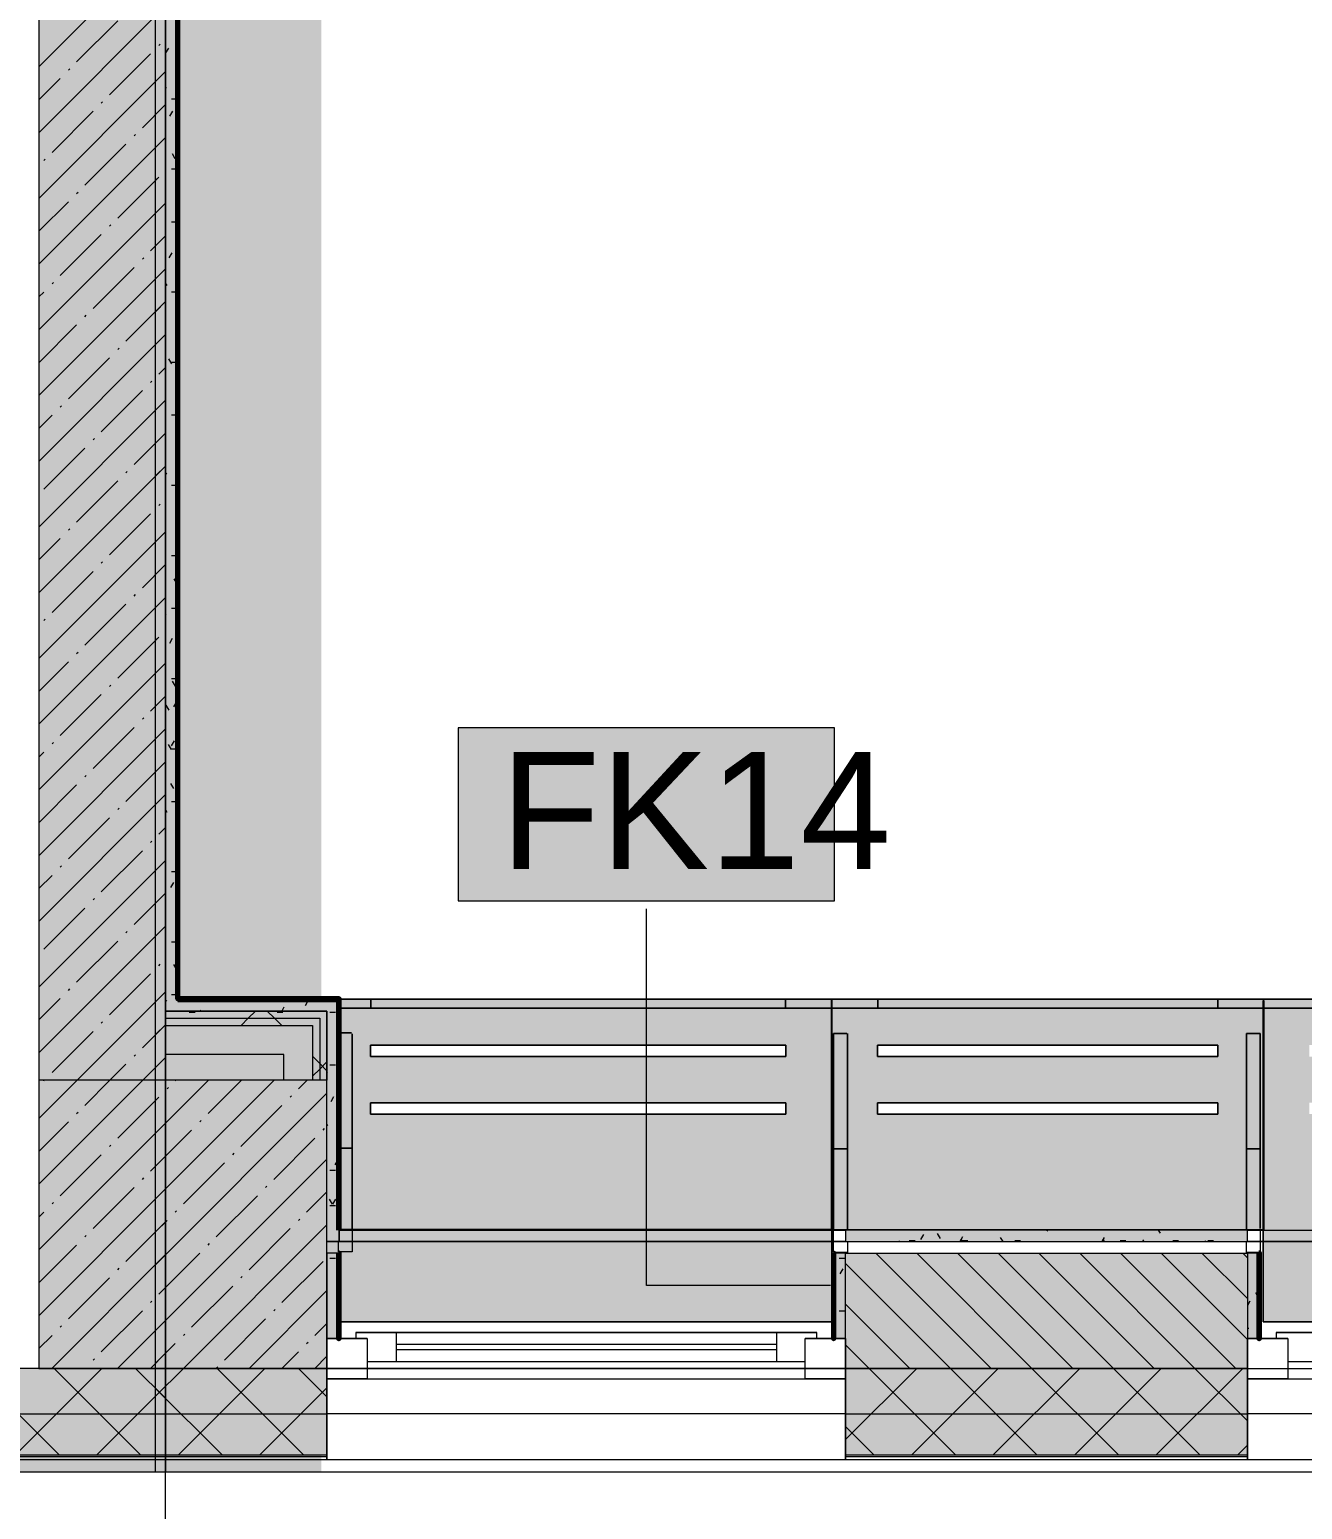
# Model space of a CAD drawing. Header units: millimetres. Extents: x -3817 to 677485, y -22715 to 103890.
# Drawn here: x 38767 to 40976, y 1567 to 4134 of the extents above; entities that cross this region are included whole.
import ezdxf

# ---------------------------------------------------------------- set-up
doc = ezdxf.new("R2010")
doc.units = ezdxf.units.MM
doc.layers.add('PDF _Геометрия', color=7, linetype='Continuous', true_color=0x1d1d1d)
doc.layers.add('PDF _Сплошная заливка', color=7, linetype='Continuous', true_color=0xffffff)
doc.layers.add('PDF _Текст', color=7, linetype='Continuous')
doc.styles.add('PDF GOST-Common', font='arial.ttf')

msp = doc.modelspace()

# ---------------------------------------------------------------- hatches: boundary and pattern name
at = {"layer": 'PDF _Сплошная заливка', "transparency": 33554559}
h = msp.add_hatch(color=256, dxfattribs=at)
h.paths.add_polyline_path([(39003.3, 1631.4), (39273.4, 1631.4), (39273.4, 13806.3), (38703.3, 13521.2), (39003.3, 13371.2), (39003.3, 1653.3)], flags=0)
h.paths.add_polyline_path([(39273.4, 13836.1), (39273.4, 25711.1), (39003.3, 25711.1), (39003.3, 13971.2), (39024.3, 13960.7)], flags=0)
for points in [[(39003.3, 2311.3), (39003.3, 9311.3), (38783.3, 9311.3), (38783.3, 2311.3), (38980.5, 2311.3)], [(39260.6, 2431.3), (39283.3, 2431.3), (39283.3, 2451.3), (39003.3, 2451.3), (39003.3, 2431.3)], [(39283.3, 2418.8), (39283.3, 2431.3), (39003.3, 2431.3), (39003.3, 2418.8), (39270.8, 2418.8)], [(39270.8, 2311.3), (39270.8, 2406.3), (39258.3, 2406.3), (39258.3, 2311.3), (39260.6, 2311.3)], [(38985.9, 1811.3), (39283.3, 1811.3), (39283.3, 2311.3), (38985.9, 2311.3), (38985.9, 2146.7)], [(16753.3, 1631.4), (39003.3, 1631.4), (39003.3, 1653.3), (133.3, 1653.3), (133.3, 1631.4), (16175.8, 1631.4)]]:
    msp.add_hatch(color=256, dxfattribs=at).paths.add_polyline_path(points)
at = {"layer": 'PDF _Сплошная заливка', "true_color": 0xeae6de, "transparency": 33554559}
h = msp.add_hatch(color=254, dxfattribs=at)
h.paths.add_polyline_path([(39304.3, 2052.4), (40159.3, 2052.4), (40159.3, 2452.3), (39304.3, 2451.3), (39304.3, 2115.4)], flags=0)
h.paths.add_polyline_path([(39359, 2252.3), (39359, 2272.3), (40079.5, 2272.3), (40079.5, 2252.3), (40002.8, 2252.3)], flags=0)
h.paths.add_polyline_path([(39359, 2352.3), (39359, 2372.3), (40079.5, 2372.3), (40079.5, 2352.3), (40002.8, 2352.3)], flags=0)
h = msp.add_hatch(color=254, dxfattribs=at)
h.paths.add_polyline_path([(40159, 2052.4), (40909.3, 2052.4), (40909.3, 2452.3), (40159, 2452.3), (40159, 2146.7)], flags=0)
h.paths.add_polyline_path([(40239, 2252.3), (40239, 2272.3), (40829.3, 2272.3), (40829.3, 2252.3)], flags=0)
h.paths.add_polyline_path([(40239, 2352.3), (40239, 2372.3), (40829.3, 2372.3), (40829.3, 2352.3)], flags=0)
h = msp.add_hatch(color=254, dxfattribs=at)
h.paths.add_polyline_path([(40908, 1892.3), (42959.8, 1892.3), (42959.8, 2452.3), (40908, 2452.3), (40908, 2146.7)], flags=0)
h.paths.add_polyline_path([(42980.8, 2031.3), (42980.8, 2031.3), (42980.8, 2051.3)], flags=0)
h.paths.add_polyline_path([(40988, 2252.5), (40988, 2272.5), (42908, 2272.5), (42908, 2252.5), (41487.1, 2252.5)], flags=0)
h.paths.add_polyline_path([(40988, 2352.5), (40988, 2372.5), (42908, 2372.5), (42908, 2352.5), (41487.1, 2352.5)], flags=0)
at = {"layer": 'PDF _Сплошная заливка', "true_color": 0xe7e7e7, "transparency": 33554559}
msp.add_hatch(color=254, dxfattribs=at).paths.add_polyline_path([(39258.3, 2356.3), (39258.3, 2406.3), (39003.3, 2406.3), (39003.3, 2356.3), (39208.3, 2356.3)])
at = {"layer": 'PDF _Сплошная заливка', "true_color": 0xeae6de, "transparency": 33554559}
msp.add_hatch(color=254, dxfattribs=at).paths.add_polyline_path([(39304.3, 1892.3), (40159.3, 1892.3), (40159.3, 2052.4), (39304.3, 2051.3), (39303.3, 2031.3), (39283.3, 2031.3), (39283.3, 2011.3), (39304.3, 2011.3)])
at = {"layer": 'PDF _Сплошная заливка', "transparency": 33554559}
h = msp.add_hatch(color=256, dxfattribs=at)
h.paths.add_polyline_path([(40880.8, 2031.3), (40880.8, 2051.3), (40183.3, 2051.3), (40183.3, 2031.3)], flags=0)
h.paths.add_polyline_path([(39304.3, 2031.3), (39303.3, 2051.3), (39283.3, 2051.3), (39283.3, 2031.3)], flags=0)
h.paths.add_polyline_path([(42980.8, 2031.3), (42980.8, 2051.3), (42960.8, 2051.3), (42960.8, 2031.3), (42971.5, 2031.3)], flags=0)
h = msp.add_hatch(color=256, dxfattribs=at)
h.paths.add_polyline_path([(42980.8, 1811.3), (43033.3, 1811.3), (43033.3, 2011.3), (42980.8, 2011.3)], flags=0)
h.paths.add_polyline_path([(40183.3, 1811.3), (40880.8, 1811.3), (40880.8, 2011.3), (40183.3, 2011.3)], flags=0)
h.paths.add_polyline_path([(44455.9, 1811.3), (44553.3, 1811.3), (44553.3, 2011.3), (43773.3, 2011.3), (43773.3, 1811.3)], flags=0)
h = msp.add_hatch(color=256, dxfattribs=at)
h.paths.add_polyline_path([(30453.3, 1661.3), (30453.3, 1811.3), (29453, 1811.3), (29453, 1661.3)], flags=0)
h.paths.add_polyline_path([(36213.3, 1661.3), (37333.3, 1661.3), (37333.3, 1811.3), (36213.3, 1811.3), (36213.3, 1721.1)], flags=0)
h.paths.add_polyline_path([(38233.3, 1661.3), (39003.3, 1661.3), (39003.3, 1811.3), (38233.3, 1811.3), (38233.3, 1726.1)], flags=0)
h.paths.add_polyline_path([(25686.6, 1661.3), (26653.3, 1661.3), (26653.3, 1811.3), (25678.3, 1811.3), (25678.3, 1661.3)], flags=0)
h.paths.add_polyline_path([(28553, 1661.3), (28553, 1811.3), (27553.3, 1811.3), (27553.3, 1661.3), (28404, 1661.3)], flags=0)
h.paths.add_polyline_path([(1230.3, 1661.3), (3973.3, 1661.3), (3973.3, 1811.3), (-16.7, 1811.3), (-16.7, 1661.3), (353.3, 1661.3)], flags=0)
h.paths.add_polyline_path([(12253.3, 1661.3), (13003.3, 1663.4), (13003.3, 1811.3), (12253.3, 1811.3), (12253.3, 1661.5)], flags=0)
h.paths.add_polyline_path([(15103.3, 1661.3), (15853.3, 1661.3), (15853.3, 1811.3), (15103.3, 1811.3), (15103.3, 1668.6)], flags=0)
h.paths.add_polyline_path([(16753.3, 1661.3), (17503.3, 1661.3), (17503.3, 1811.3), (16753.3, 1811.3), (16753.3, 1672.7)], flags=0)
h.paths.add_polyline_path([(19603.3, 1661.3), (20953.3, 1661.3), (20953.3, 1811.3), (19603.3, 1811.3), (19603.3, 1679.8)], flags=0)
h.paths.add_polyline_path([(33838.7, 1661.3), (34113.3, 1661.3), (34113.3, 1811.3), (33253.3, 1811.3), (33253.3, 1661.3)], flags=0)
h.paths.add_polyline_path([(21853.3, 1661.3), (22878.3, 1661.3), (22878.3, 1811.3), (21853.3, 1811.3), (21853.3, 1685.4)], flags=0)
h.paths.add_polyline_path([(9403, 1661.3), (10153.3, 1661.3), (10153.3, 1811.3), (9403, 1811.3), (9403, 1793.3)], flags=0)
h.paths.add_polyline_path([(8503, 1661.3), (8503, 1811.3), (7073.3, 1811.3), (7073.3, 1661.3), (7903.3, 1661.3)], flags=0)
h = msp.add_hatch(color=256, dxfattribs=at)
h.paths.add_polyline_path([(74223.3, 1661.3), (75943.3, 1661.3), (75943.3, 1811.3), (74223.3, 1811.3)], flags=0)
h.paths.add_polyline_path([(71803.3, 1661.3), (72523.3, 1661.3), (72523.3, 1811.3), (71803.3, 1811.3)], flags=0)
h.paths.add_polyline_path([(70903.3, 1661.3), (70903.3, 1811.3), (67303.3, 1811.3), (67303.3, 1661.3), (69690.1, 1661.3)], flags=0)
h.paths.add_polyline_path([(61853.3, 1661.3), (61853.3, 1811.3), (61153.3, 1811.3), (61153.3, 1661.3), (61526.1, 1661.3)], flags=0)
h.paths.add_polyline_path([(57403.3, 1661.3), (57403.3, 1811.3), (56653.3, 1811.3), (56653.3, 1661.3), (57153.3, 1661.3)], flags=0)
h.paths.add_polyline_path([(63953.3, 1661.3), (64503.3, 1661.3), (64503.3, 1811.3), (63953.3, 1811.3)], flags=0)
h.paths.add_polyline_path([(60041.7, 1661.3), (60253.3, 1661.3), (60253.3, 1811.3), (59503.3, 1811.3), (59503.3, 1661.3)], flags=0)
h.paths.add_polyline_path([(65653.3, 1661.3), (66403.3, 1661.3), (66403.3, 1811.3), (65403.3, 1811.3), (65403.3, 1661.3)], flags=0)
h.paths.add_polyline_path([(48153.3, 1661.3), (48403.3, 1661.3), (48403.3, 1811.3), (47653.3, 1811.3), (47653.3, 1661.3)], flags=0)
h.paths.add_polyline_path([(49303.3, 1661.3), (50014.8, 1661.3), (50014.8, 1811.3), (49303.3, 1811.3)], flags=0)
h.paths.add_polyline_path([(52619.9, 1661.3), (53553.3, 1661.3), (53553.3, 1811.3), (52114.8, 1811.3), (52114.8, 1661.3)], flags=0)
h.paths.add_polyline_path([(44455.9, 1661.3), (44553.3, 1661.3), (44553.3, 1811.3), (42980.8, 1811.3), (42980.8, 1661.3), (43773.3, 1661.3)], flags=0)
h.paths.add_polyline_path([(40183.3, 1661.3), (40880.8, 1661.3), (40880.8, 1811.3), (40183.3, 1811.3)], flags=0)
h.paths.add_polyline_path([(39283.3, 1661.3), (39283.3, 1811.3), (38985.9, 1811.3), (38985.9, 1661.3)], flags=0)
h = msp.add_hatch(color=256, dxfattribs=at)
h.paths.add_polyline_path([(33838.7, 1653.3), (34113.3, 1653.3), (34113.3, 1658.3), (33253.3, 1658.3), (33253.3, 1653.3)], flags=0)
h.paths.add_polyline_path([(36213.3, 1653.3), (37333.3, 1653.3), (37333.3, 1658.3), (36213.3, 1658.3)], flags=0)
h.paths.add_polyline_path([(38233.3, 1653.3), (39003.3, 1653.3), (39003.3, 1658.3), (38233.3, 1658.3)], flags=0)
h.paths.add_polyline_path([(29453, 1653.3), (30453.3, 1653.3), (30453.3, 1658.3), (29453, 1658.3)], flags=0)
h.paths.add_polyline_path([(28404, 1653.3), (28553, 1653.3), (28553, 1658.3), (27553.3, 1658.3), (27553.3, 1653.3)], flags=0)
h.paths.add_polyline_path([(25686.6, 1653.3), (26653.3, 1653.3), (26653.3, 1658.3), (25678.3, 1658.3), (25678.3, 1653.3)], flags=0)
h.paths.add_polyline_path([(16753.3, 1653.3), (17503.3, 1653.3), (17503.3, 1658.3), (16753.3, 1658.3)], flags=0)
h.paths.add_polyline_path([(12253.3, 1653.3), (13003.3, 1653.3), (13003.3, 1658.3), (12253.3, 1658.3)], flags=0)
h.paths.add_polyline_path([(15103.3, 1653.3), (15853.3, 1653.3), (15853.3, 1658.3), (15103.3, 1658.3)], flags=0)
h.paths.add_polyline_path([(20953.3, 1653.3), (20953.3, 1658.3), (19603.3, 1658.3), (19603.3, 1653.3), (20251.9, 1653.3)], flags=0)
h.paths.add_polyline_path([(21853.3, 1653.3), (22878.3, 1653.3), (22878.3, 1658.3), (21853.3, 1658.3)], flags=0)
h.paths.add_polyline_path([(7903.3, 1653.3), (8503, 1653.3), (8503, 1658.3), (7073.3, 1658.3), (7073.3, 1653.3)], flags=0)
h.paths.add_polyline_path([(3973.3, 1653.3), (3973.3, 1658.3), (-24.7, 1658.3), (-24.7, 1653.3), (3753.3, 1653.3)], flags=0)
h.paths.add_polyline_path([(9403, 1653.3), (10153.3, 1653.3), (10153.3, 1658.3), (9403, 1658.3), (9403, 1654.4)], flags=0)
h = msp.add_hatch(color=256, dxfattribs=at)
h.paths.add_polyline_path([(36556.1, 1658.3), (37333.3, 1658.3), (37333.3, 1661.3), (36213.3, 1661.3), (36213.3, 1658.3)], flags=0)
h.paths.add_polyline_path([(25686.6, 1658.3), (26653.3, 1658.3), (26653.3, 1661.3), (25678.3, 1661.3), (25678.3, 1658.3)], flags=0)
h.paths.add_polyline_path([(39003.3, 1658.3), (39003.3, 1661.3), (38233.3, 1661.3), (38233.3, 1658.3)], flags=0)
h.paths.add_polyline_path([(15103.3, 1658.3), (15853.3, 1658.3), (15853.3, 1661.3), (15103.3, 1661.3)], flags=0)
h.paths.add_polyline_path([(16753.3, 1658.3), (17503.3, 1658.3), (17503.3, 1661.3), (16753.3, 1661.3)], flags=0)
h.paths.add_polyline_path([(33853, 1658.3), (34113.3, 1658.3), (34113.3, 1661.3), (33253.3, 1661.3), (33253.3, 1658.3), (33838.7, 1658.3)], flags=0)
h.paths.add_polyline_path([(7903.3, 1658.3), (8503, 1658.3), (8503, 1661.3), (7073.3, 1661.3), (7073.3, 1658.3)], flags=0)
h.paths.add_polyline_path([(21853.3, 1658.3), (22878.3, 1658.3), (22878.3, 1661.3), (21853.3, 1661.3)], flags=0)
h.paths.add_polyline_path([(29453, 1658.3), (30453.3, 1658.3), (30453.3, 1661.3), (29453, 1661.3)], flags=0)
h.paths.add_polyline_path([(20251.9, 1658.3), (20953.3, 1658.3), (20953.3, 1661.3), (19603.3, 1661.3), (19603.3, 1658.3)], flags=0)
h.paths.add_polyline_path([(27553.3, 1658.3), (28553, 1658.3), (28553, 1661.3), (27553.3, 1661.3)], flags=0)
h.paths.add_polyline_path([(12253.3, 1658.3), (13003.3, 1658.3), (13003.3, 1661.3), (12253.3, 1661.3)], flags=0)
h.paths.add_polyline_path([(-16.7, 1658.3), (3973.3, 1658.3), (3973.3, 1661.3), (-16.7, 1661.3), (-19.7, 1658.3)], flags=0)
h.paths.add_polyline_path([(9403, 1658.3), (10153.3, 1658.3), (10153.3, 1661.3), (9403, 1661.3)], flags=0)

# ---------------------------------------------------------------- linework, layer by layer
at = {"layer": 'PDF _Геометрия', "color": 7, "lineweight": 9}
for points in [[(38985.9, 1631.4), (38985.9, 13371.2), (38685.9, 13521.2), (39285.9, 13821.2), (38985.9, 13971.2), (38985.9, 25711.1)], [(39273.4, 13806.3), (38703.3, 13521.2), (39003.3, 13371.2), (39003.3, 1631.4)], [(39023.3, 2451.3), (39023.3, 2464.4), (39023.3, 9290.3)], [(40157.1, 1955), (39837.8, 1955), (39837.8, 2608.9)], [(39003.3, 2431.3), (39003.3, 2418.8), (39270.8, 2418.8), (39270.8, 2406.3), (39270.8, 2356.3), (39270.8, 2311.3)], [(39003.3, 2431.3), (39003.3, 2418.8), (39003.3, 2406.3), (39003.3, 2356.3)], [(39003.3, 2418.8), (39003.3, 2406.3), (39258.3, 2406.3), (39258.3, 2356.3), (39258.3, 2311.3)], [(39003.3, 2406.3), (39003.3, 2356.3)], [(39003.3, 2311.3), (38783.3, 2311.3), (38783.3, 1811.3), (39003.3, 1811.3)], [(38985.9, 1811.3), (39283.3, 1811.3), (39283.3, 2311.3), (38985.9, 2311.3)], [(38233.3, 1732.3), (39003.3, 1732.3)], [(38985.9, 1732.3), (39283.3, 1732.3)], [(40183.3, 1732.3), (40880.8, 1732.3)], [(38233.3, 1661.3), (39003.3, 1661.3)], [(38233.3, 1658.3), (39003.3, 1658.3)], [(38985.9, 1661.3), (39283.3, 1661.3)], [(38985.9, 1658.3), (39283.3, 1658.3)], [(40183.3, 1661.3), (40880.8, 1661.3)], [(40183.3, 1658.3), (40880.8, 1658.3)]]:
    msp.add_lwpolyline(points, dxfattribs=at)
at = {"layer": 'PDF _Геометрия', "color": 9, "lineweight": 9, "true_color": 0xc0c0c0}
for points in [[(38985.9, 9811.3), (39003.3, 9811.3), (39283.3, 9811.3), (39283.3, 9611.4), (39303.3, 9611.4), (39283.3, 9611.4), (39283.3, 9311.3), (39023.3, 9311.3), (39003.3, 9311.3), (39003.3, 2451.3), (39003.3, 2431.3), (39283.3, 2431.3), (39283.3, 2418.8), (39283.3, 2356.3), (39283.3, 2311.3), (39208.3, 2311.3), (39208.3, 2356.3), (39003.3, 2356.3), (39003.3, 2311.3)], [(39003.3, 9311.3), (39003.3, 2451.3), (39003.3, 2431.3), (39003.3, 9311.3), (38783.3, 9311.3), (38783.3, 1921.3)], [(39304.3, 2051.3), (39304.3, 2031.3), (39283.3, 2031.3), (39283.3, 2051.3), (39283.3, 2431.3), (39003.3, 2431.3), (39003.3, 9311.3), (38985.9, 9311.3)], [(39273.4, 1631.4), (133.3, 1631.4), (-46.7, 1631.4), (-46.7, 5581.4), (-24.7, 5581.4)], [(39303.3, 2051.3), (39303.3, 2451.3), (39283.3, 2451.3), (39024.3, 2451.3)], [(39003.3, 2311.3), (39003.3, 2356.3)], [(40159.3, 2051.3), (40183.3, 2051.3), (40183.3, 2031.3), (40159.3, 2031.3), (40908, 2031.3), (40880.8, 2031.3), (40880.8, 2051.3), (40908, 2051.3)], [(38985.9, 1653.3), (39283.3, 1653.3), (39283.3, 1811.3), (40183.3, 1811.3), (40183.3, 2011.3), (40880.8, 2011.3), (40880.8, 1811.3), (42980.8, 1811.3)], [(39283.3, 2011.3), (39283.3, 1811.3), (39283.3, 1653.3), (40183.3, 1653.3), (40183.3, 1811.3), (40183.3, 1653.3), (40880.8, 1653.3), (40880.8, 1811.3), (42980.8, 1811.3), (42980.8, 1653.3), (44553.3, 1653.3), (44553.3, 1811.3), (47653.3, 1811.3)], [(40880.8, 1811.3), (40880.8, 1653.3), (42980.8, 1653.3), (42980.8, 1811.3), (42980.8, 2011.3), (43033.3, 2011.3)], [(66403.3, 1863.3), (66403.3, 1811.3), (66403.3, 1653.3), (67303.3, 1653.3), (67303.3, 1811.3), (67303.3, 1653.3), (70903.3, 1653.3), (70903.3, 1811.3), (70903.3, 1653.3), (71803.3, 1653.3), (71803.3, 1811.3), (71803.3, 1653.3), (72523.3, 1653.3), (72523.3, 1811.3), (72523.3, 1631.4), (38518.4, 1631.4)], [(40183.3, 1811.3), (39283.3, 1811.3), (39283.3, 1863.3)], [(39003.3, 1811.3), (38233.3, 1811.3), (38233.3, 1653.3), (39003.3, 1653.3)], [(39183.3, 1811.3), (38985.9, 1811.3)]]:
    msp.add_lwpolyline(points, dxfattribs=at)
at = {"layer": 'PDF _Геометрия', "color": 231, "lineweight": 70, "true_color": 0xff80c0}
for points in [[(39304.3, 2051.3), (39304.3, 2451.3), (39304.3, 2452.4), (39024.3, 2452.4), (39024.3, 9290.3), (39303.3, 9290.3), (39304.3, 9290.3), (39304.3, 9590.3)], [(39024.3, 2451.3), (39303.3, 2451.3), (39303.3, 2051.3)]]:
    msp.add_lwpolyline(points, dxfattribs=at)
at = {"layer": 'PDF _Геометрия', "color": 231, "lineweight": 9, "true_color": 0xff80c0}
for points in [[(39303.3, 9291.4), (39036.3, 9291.4), (39023.3, 9291.4), (39023.3, 9290.3), (39023.3, 2464.4), (39023.3, 2451.3), (39024.3, 2451.3)], [(39303.3, 2051.3), (39304.3, 2051.3)]]:
    msp.add_lwpolyline(points, dxfattribs=at)
at = {"layer": 'PDF _Геометрия', "color": 253, "lineweight": 9, "true_color": 0xaaaaaa}
for points in [[(39638.3, 5.1), (39638.3, 640.1), (39003.3, 1275.1), (39003.3, 3775.1), (39003.3, 5224.5)], [(39003.3, 5.1), (39003.3, 2505.1), (39003.3, 4589.5)], [(39353.3, 1863.3), (39283.3, 1863.3)], [(39403.3, 1853.4), (40063.3, 1853.4)], [(40183.3, 1863.3), (40113.3, 1863.3)], [(40950.8, 1863.3), (40880.8, 1863.3)], [(40063.3, 1843.3), (39403.3, 1843.3)], [(39283.3, 1793.3), (40183.3, 1793.3)], [(40880.8, 1793.3), (42980.8, 1793.3)]]:
    msp.add_lwpolyline(points, dxfattribs=at)
at = {"layer": 'PDF _Геометрия', "lineweight": 9}
for points in [[(38783.3, 4069.6), (39003.3, 4289.6)], [(38783.3, 3955.6), (39003.3, 4175.6)], [(38848.9, 4078.3), (38920.2, 4149.6)], [(38991.5, 4106.8), (38993.9, 4109.2)], [(38991.5, 4106.8), (38993.9, 4109.2)], [(38906, 4021.3), (38977.2, 4092.5)], [(38783.3, 3841.5), (39003.3, 4061.5)], [(38834.7, 4064), (38837, 4066.4)], [(38985.9, 4044.2), (39003.3, 4061.5)], [(38783.3, 4012.6), (38820.4, 4049.8)], [(38891.7, 4007), (38894.1, 4009.4)], [(38806.2, 3921.5), (38877.4, 3992.7)], [(38963, 3964.2), (39003.3, 4004.5)], [(38985.9, 3987.2), (39003.3, 4004.5)], [(38783.3, 3727.5), (39003.3, 3947.5)], [(38863.2, 3864.4), (38934.5, 3935.7)], [(38948.7, 3950), (38951.1, 3952.4)], [(38985.9, 3930.1), (39003.3, 3947.5)], [(38791.9, 3907.2), (38794.3, 3909.6)], [(38920.2, 3807.4), (38991.5, 3878.7)], [(38985.9, 3873.1), (38991.5, 3878.7)], [(38848.9, 3850.2), (38851.3, 3852.6)], [(38783.3, 3784.5), (38834.7, 3835.9)], [(38783.3, 3613.4), (39003.3, 3833.4)], [(38985.9, 3816.1), (39003.3, 3833.4)], [(38820.4, 3707.6), (38891.7, 3778.9)], [(38906, 3793.2), (38908.3, 3795.5)], [(38977.2, 3750.4), (39003.3, 3776.4)], [(38985.9, 3759.1), (39003.3, 3776.4)], [(38963, 3736.1), (38965.4, 3738.5)], [(38783.3, 3499.4), (39003.3, 3719.4)], [(38877.4, 3650.6), (38948.7, 3721.9)], [(38985.9, 3702), (39003.3, 3719.4)], [(38783.3, 3670.5), (38791.9, 3679.1)], [(38806.2, 3693.4), (38808.5, 3695.7)], [(38934.5, 3593.6), (39003.3, 3662.4)], [(38985.9, 3645), (39003.3, 3662.4)], [(38783.3, 3556.4), (38848.9, 3622.1)], [(38863.2, 3636.3), (38865.6, 3638.7)], [(38783.3, 3385.3), (39003.3, 3605.3)], [(38985.9, 3588), (39003.3, 3605.3)], [(38920.2, 3579.3), (38922.6, 3581.7)], [(38834.7, 3493.8), (38906, 3565.1)], [(38991.5, 3536.6), (39003.3, 3548.3)], [(38991.5, 3536.6), (39003.3, 3548.3)], [(38977.2, 3522.3), (38979.6, 3524.7)], [(38891.7, 3436.8), (38963, 3508)], [(38783.3, 3271.3), (39003.3, 3491.3)], [(38820.4, 3479.5), (38822.8, 3481.9)], [(38985.9, 3473.9), (39003.3, 3491.3)], [(38783.3, 3442.4), (38806.2, 3465.3)], [(38877.4, 3422.5), (38879.8, 3424.9)], [(38948.7, 3379.7), (39003.3, 3434.3)], [(38985.9, 3416.9), (39003.3, 3434.3)], [(38791.9, 3337), (38863.2, 3408.2)], [(38783.3, 3157.2), (39003.3, 3377.2)], [(38934.5, 3365.5), (38936.8, 3367.8)], [(38985.9, 3359.9), (39003.3, 3377.2)], [(38848.9, 3279.9), (38920.2, 3351.2)], [(38906, 3222.9), (38977.2, 3294.2)], [(38991.5, 3308.5), (38993.9, 3310.8)], [(38991.5, 3308.5), (38993.9, 3310.8)], [(38783.3, 3043.2), (39003.3, 3263.2)], [(38834.7, 3265.7), (38837, 3268.1)], [(38985.9, 3245.8), (39003.3, 3263.2)], [(38783.3, 3214.3), (38820.4, 3251.4)], [(38891.7, 3208.7), (38894.1, 3211)], [(38806.2, 3123.1), (38877.4, 3194.4)], [(38963, 3165.9), (39003.3, 3206.2)], [(38985.9, 3188.8), (39003.3, 3206.2)], [(38783.3, 2929.1), (39003.3, 3149.1)], [(38863.2, 3066.1), (38934.5, 3137.4)], [(38948.7, 3151.6), (38951.1, 3154)], [(38985.9, 3131.8), (39003.3, 3149.1)], [(38791.9, 3108.9), (38794.3, 3111.2)], [(38920.2, 3009.1), (38991.5, 3080.4)], [(38985.9, 3074.8), (38991.5, 3080.4)], [(38783.3, 2986.2), (38834.7, 3037.6)], [(38783.3, 2815.1), (39003.3, 3035.1)], [(38848.9, 3051.8), (38851.3, 3054.2)], [(38985.9, 3017.7), (39003.3, 3035.1)], [(38820.4, 2909.3), (38891.7, 2980.6)], [(38906, 2994.8), (38908.3, 2997.2)], [(38977.2, 2952), (39003.3, 2978.1)], [(38985.9, 2960.7), (39003.3, 2978.1)], [(38963, 2937.8), (38965.4, 2940.2)], [(38783.3, 2701), (39003.3, 2921)], [(38877.4, 2852.3), (38948.7, 2923.5)], [(38985.9, 2903.7), (39003.3, 2921)], [(38783.3, 2872.1), (38791.9, 2880.8)], [(38806.2, 2895), (38808.5, 2897.4)], [(38934.5, 2795.2), (39003.3, 2864)], [(38985.9, 2846.7), (39003.3, 2864)], [(38863.2, 2838), (38865.6, 2840.4)], [(38783.3, 2758.1), (38848.9, 2823.7)], [(38783.3, 2587), (39003.3, 2807)], [(38985.9, 2789.6), (39003.3, 2807)], [(38920.2, 2781), (38922.6, 2783.3)], [(38834.7, 2695.4), (38906, 2766.7)], [(38991.5, 2738.2), (39003.3, 2750)], [(38991.5, 2738.2), (39003.3, 2750)], [(38977.2, 2724), (38979.6, 2726.3)], [(38891.7, 2638.4), (38963, 2709.7)], [(38783.3, 2472.9), (39003.3, 2692.9)], [(38820.4, 2681.2), (38822.8, 2683.6)], [(38985.9, 2675.6), (39003.3, 2692.9)], [(38783.3, 2644), (38806.2, 2666.9)], [(38877.4, 2624.2), (38879.8, 2626.5)], [(38948.7, 2581.4), (39003.3, 2635.9)], [(38985.9, 2618.6), (39003.3, 2635.9)], [(38791.9, 2538.6), (38863.2, 2609.9)], [(38783.3, 2358.9), (39003.3, 2578.9)], [(38934.5, 2567.1), (38936.8, 2569.5)], [(38985.9, 2561.6), (39003.3, 2578.9)], [(38848.9, 2481.6), (38920.2, 2552.9)], [(38906, 2424.6), (38977.2, 2495.9)], [(38991.5, 2510.1), (38993.9, 2512.5)], [(38991.5, 2510.1), (38993.9, 2512.5)], [(38834.7, 2467.3), (38837, 2469.7)], [(38783.3, 2244.9), (38849.8, 2311.3), (39003.3, 2464.9)], [(38783.3, 2415.9), (38820.4, 2453.1)], [(38985.9, 2447.5), (39003.3, 2464.9)], [(39134.2, 2406.3), (39146.7, 2418.8), (39159.2, 2431.3)], [(39204.8, 2406.3), (39192.3, 2418.8), (39179.8, 2431.3)], [(38806.2, 2324.8), (38877.4, 2396.1)], [(38891.7, 2410.3), (38894.1, 2412.7)], [(38963, 2367.5), (39003.3, 2407.8)], [(38985.9, 2390.5), (39003.3, 2407.8)], [(38783.3, 2130.8), (38963.8, 2311.3), (39003.3, 2350.8)], [(38863.2, 2267.8), (38906.8, 2311.3), (38934.5, 2339)], [(38948.7, 2353.3), (38951.1, 2355.7)], [(38985.9, 2333.5), (39003.3, 2350.8)], [(39283.3, 2327.9), (39270.8, 2340.4), (39258.3, 2352.9)], [(39258.3, 2318.3), (39270.8, 2330.8), (39283.3, 2343.3)], [(38791.9, 2310.5), (38792.7, 2311.3)], [(38985.9, 2219.4), (39077.9, 2311.3)], [(38985.9, 2105.4), (39191.9, 2311.3)], [(39020, 2310.5), (39020.8, 2311.3)], [(39077, 2253.5), (39134.9, 2311.3)], [(39233.9, 2296.3), (39248.9, 2311.3)], [(38985.9, 1991.3), (39283.3, 2288.7)], [(39005.8, 2296.3), (39008.1, 2298.6)], [(38920.2, 2210.7), (38991.5, 2282)], [(38985.9, 2276.4), (38991.5, 2282)], [(39134.1, 2196.5), (39205.3, 2267.8)], [(39219.6, 2282), (39222, 2284.4)], [(38783.3, 2187.8), (38834.7, 2239.2)], [(38783.3, 2016.8), (39003.3, 2236.8)], [(38848.9, 2253.5), (38851.3, 2255.9)], [(39062.8, 2239.2), (39065.1, 2241.6)], [(38985.9, 2162.4), (39048.5, 2225)], [(39191.1, 2139.4), (39262.4, 2210.7)], [(39276.6, 2225), (39279, 2227.4)], [(38906, 2196.5), (38908.3, 2198.8)], [(39119.8, 2182.2), (39122.2, 2184.6)], [(38820.4, 2110.9), (38891.7, 2182.2)], [(38977.2, 2153.7), (39003.3, 2179.7)], [(38985.9, 1877.3), (39283.3, 2174.6)], [(39034.3, 2096.7), (39105.5, 2168)], [(38963, 2139.4), (38965.4, 2141.8)], [(38783.3, 1902.7), (39003.3, 2122.7)], [(38877.4, 2053.9), (38948.7, 2125.2)], [(39091.3, 2039.7), (39162.6, 2110.9)], [(39176.8, 2125.2), (39179.2, 2127.6)], [(39248.1, 2082.4), (39283.3, 2117.6)], [(38783.3, 2073.8), (38791.9, 2082.4)], [(38806.2, 2096.7), (38808.5, 2099.1)], [(39020, 2082.4), (39022.4, 2084.8)], [(38934.5, 1996.9), (39003.3, 2065.7)], [(38985.9, 2048.3), (39005.8, 2068.2)], [(39034.1, 1811.3), (39283.3, 2060.6)], [(39233.9, 2068.2), (39236.2, 2070.5)], [(38863.2, 2039.7), (38865.6, 2042)], [(39148.3, 1982.6), (39219.6, 2053.9)], [(38783.3, 1959.7), (38848.9, 2025.4)], [(38806, 1811.3), (39003.3, 2008.7)], [(38991.5, 1939.9), (39062.8, 2011.1)], [(39077, 2025.4), (39079.4, 2027.8)], [(40436.2, 1811.3), (40236.2, 2011.3)], [(40656.9, 1661.3), (40506.9, 1811.3), (40306.9, 2011.3)], [(40577.6, 1811.3), (40377.6, 2011.3)], [(40798.4, 1661.3), (40648.3, 1811.3), (40448.4, 2011.3)], [(40719.1, 1811.3), (40519.1, 2011.3)], [(40880.8, 1720.3), (40789.8, 1811.3), (40589.8, 2011.3)], [(40860.5, 1811.3), (40660.5, 2011.3)], [(40880.8, 1861.7), (40731.2, 2011.3)], [(40880.8, 1932.4), (40801.9, 2011.3)], [(40880.8, 2003.2), (40872.6, 2011.3)], [(38920.2, 1982.6), (38922.6, 1985)], [(39205.3, 1925.6), (39276.6, 1996.9)], [(40515.5, 1661.3), (40365.5, 1811.3), (40183.3, 1993.6)], [(38834.7, 1897.1), (38906, 1968.4)], [(38991.5, 1939.9), (39003.3, 1951.6)], [(39048.5, 1882.8), (39119.8, 1954.1)], [(39134.1, 1968.4), (39136.4, 1970.7)], [(38977.2, 1925.6), (38979.6, 1928)], [(39148.1, 1811.3), (39283.3, 1946.5)], [(38891.7, 1840.1), (38963, 1911.3)], [(39191.1, 1911.3), (39193.5, 1913.7)], [(40294.8, 1811.3), (40183.3, 1922.9)], [(38820.4, 1882.8), (38822.8, 1885.2)], [(38920, 1811.3), (39003.3, 1894.6)], [(39105.5, 1825.8), (39176.8, 1897.1)], [(39262.4, 1868.6), (39283.3, 1889.5)], [(38783.3, 1845.7), (38806.2, 1868.6)], [(38985.9, 1820.2), (39020, 1854.3)], [(39034.3, 1868.6), (39036.6, 1871)], [(39248.1, 1854.3), (39250.5, 1856.7)], [(40374.1, 1661.3), (40224.1, 1811.3), (40183.3, 1852.2)], [(38877.4, 1825.8), (38879.8, 1828.2)], [(38977, 1811.3), (39003.3, 1837.6)], [(39205.1, 1811.3), (39233.9, 1840.1)], [(39262.2, 1811.3), (39283.3, 1832.5)], [(38818.5, 1661.3), (38668.5, 1811.3)], [(38742.7, 1661.3), (38892.7, 1811.3)], [(38959.9, 1661.3), (38809.9, 1811.3)], [(38863, 1811.3), (38863.2, 1811.6)], [(39003.3, 1759.4), (38951.3, 1811.3)], [(38985.9, 1763.1), (39034.1, 1811.3)], [(39025.6, 1661.3), (39175.6, 1811.3)], [(39091.3, 1811.6), (39093.7, 1813.9)], [(39242.7, 1661.3), (39092.7, 1811.3)], [(39283.3, 1762.2), (39234.1, 1811.3)], [(40183.3, 1687.7), (40306.9, 1811.3)], [(40298.4, 1661.3), (40448.4, 1811.3)], [(40439.8, 1661.3), (40589.8, 1811.3)], [(40581.2, 1661.3), (40731.2, 1811.3)], [(40722.6, 1661.3), (40872.6, 1811.3)], [(38884.1, 1661.3), (39003.3, 1780.5)], [(39101.3, 1661.3), (38985.9, 1776.7)], [(39167, 1661.3), (39283.3, 1777.6)], [(40232.7, 1661.3), (40183.3, 1710.8)], [(40864, 1661.3), (40880.8, 1678.1)]]:
    msp.add_lwpolyline(points, dxfattribs=at)
at = {"layer": 'PDF _Геометрия', "color": 253, "lineweight": 9, "true_color": 0x9b9b9b}
for points in [[(39008.2, 4102.5), (39003.3, 4093.9)], [(39004.2, 4034.5), (39003.3, 4032.9)], [(39013.8, 4014.5), (39023.3, 4014.5)], [(39015.3, 3992.8), (39010.3, 3984.1)], [(39020.1, 3910), (39015.1, 3918.7)], [(39013.8, 3892.6), (39023.3, 3892.6)], [(39013.8, 3801.1), (39023.3, 3801.1)], [(39014.2, 3747.1), (39009.2, 3738.4)], [(39023.3, 3701.8), (39020.4, 3696.7)], [(39006, 3690.6), (39003.3, 3695.3)], [(39013.8, 3679.2), (39023.3, 3679.2)], [(39014.1, 3554.6), (39009.1, 3563.3)], [(39013.8, 3557.3), (39023.3, 3557.3)], [(39013.8, 3465.8), (39023.3, 3465.8)], [(39005, 3365.3), (39003.3, 3362.3)], [(39013.8, 3343.9), (39023.3, 3343.9)], [(39023.3, 3275.1), (39022.2, 3273.3)], [(39013.8, 3222), (39023.3, 3222)], [(39023.3, 3173), (39018.4, 3181.5)], [(39003.9, 3119.5), (39003.3, 3118.5)], [(39013.8, 3130.5), (39023.3, 3130.5)], [(39023.3, 3112), (39022.5, 3113.4)], [(39015, 3077.9), (39010, 3069.2)], [(39013.8, 3008.6), (39023.3, 3008.6)], [(39020.4, 2995.1), (39015.4, 3003.8)], [(39009.3, 2953.4), (39004.2, 2962.1)], [(39022.1, 2968.2), (39017.1, 2959.5)], [(39013.3, 2885.4), (39008.3, 2894.1)], [(39018, 2900.2), (39013, 2891.5)], [(39013.8, 2886.7), (39023.3, 2886.7)], [(39017.4, 2817.4), (39012.4, 2826.1)], [(39006.3, 2775.7), (39003.3, 2780.9)], [(39013.8, 2795.3), (39023.3, 2795.3)], [(39013.8, 2673.4), (39023.3, 2673.4)], [(39016.9, 2654.5), (39011.9, 2645.8)], [(39003.3, 2598), (39003.3, 2598.1)], [(39023.3, 2604.5), (39023, 2604.1)], [(39013.8, 2551.4), (39023.3, 2551.4)], [(39022.6, 2503.6), (39017.6, 2512.3)], [(39004.7, 2450.4), (39003.3, 2447.9)], [(39013.8, 2460), (39023.3, 2460)], [(39250.4, 2449.3), (39245.4, 2440.6)], [(39044.3, 2429.5), (39054.4, 2429.5)], [(39064.3, 2431.3), (39063.3, 2433.1)], [(39196.7, 2429.5), (39206.8, 2429.5)], [(39208.8, 2438.1), (39204.9, 2431.3)], [(39288.1, 2429.5), (39298.2, 2429.5)], [(39288.1, 2338.1), (39298.2, 2338.1)], [(39283.9, 2324.4), (39283.3, 2323.3)], [(39303.3, 2322.3), (39302, 2324.5)], [(39295, 2282.7), (39290, 2274)], [(39284.7, 2232.5), (39283.3, 2235)], [(39302.1, 2173.1), (39297.1, 2164.4)], [(39288.1, 2155.2), (39298.2, 2155.2)], [(39292.8, 2096.5), (39287.8, 2105.2)], [(39288.1, 2094.2), (39298.2, 2094.2)], [(39298, 2105), (39293, 2096.3)], [(40276.9, 2032.6), (40276.1, 2031.3)], [(40294, 2033.3), (40304, 2033.3)], [(40318.5, 2043.8), (40313.5, 2035.1)], [(40347.9, 2036.9), (40342.9, 2045.6)], [(40386.5, 2039.7), (40381.7, 2031.3)], [(40386.3, 2031.3), (40384.5, 2034.5)], [(40385.4, 2033.3), (40395.5, 2033.3)], [(40456.7, 2031.3), (40452.5, 2038.5)], [(40476.9, 2033.3), (40486.9, 2033.3)], [(40534.1, 2051.3), (40532.8, 2049.2)], [(40632.3, 2038.6), (40628.1, 2031.3)], [(40632.7, 2031.3), (40630.2, 2035.6)], [(40659.7, 2033.3), (40669.8, 2033.3)], [(40700.3, 2034.5), (40698.5, 2031.3)], [(40729.7, 2046.2), (40726.7, 2051.3)], [(40751.2, 2033.3), (40761.2, 2033.3)], [(40808.6, 2031.3), (40807.9, 2032.6)], [(40812.1, 2033.3), (40822.2, 2033.3)], [(39288.1, 2002.8), (39298.2, 2002.8)], [(40172.1, 2002.8), (40182.1, 2002.8)], [(40178.4, 1983.9), (40173.3, 1975.2)], [(40885.1, 1927.8), (40880.8, 1920.4)], [(40900.3, 1933.5), (40895.3, 1942.2)], [(40172.1, 1911.3), (40182.1, 1911.3)], [(40880.8, 1880.9), (40883.2, 1880.9)], [(40166.5, 1863.3), (40163.3, 1869)], [(40900.8, 1871.7), (40899.4, 1874.2)]]:
    msp.add_lwpolyline(points, dxfattribs=at)
at = {"layer": 'PDF _Геометрия', "color": 7, "lineweight": 9}
for points in [[(40164.3, 2922.8), (39511.2, 2922.8), (39511.2, 2622.8), (40164.3, 2622.8)], [(39283.3, 1811.3), (39183.3, 1811.3)], [(40880.8, 1811.3), (40183.3, 1811.3)]]:
    msp.add_lwpolyline(points, close=True, dxfattribs=at)
at = {"layer": 'PDF _Геометрия', "color": 8, "lineweight": 9, "true_color": 0x808080}
for points in [[(40159.3, 2452.3), (39304.2, 2452.3), (40159.3, 2452.3), (40159.3, 2052.4), (39304.3, 2052.4), (40159.3, 2052.4), (40159.3, 1892.3), (39304.3, 1892.3), (40159.3, 1892.3), (40159.3, 2052.4), (40908, 2052.4)], [(39304.2, 2452.3), (40159.3, 2452.3), (39304.2, 2452.3)], [(39359.3, 2452.3), (40078.9, 2452.3), (39359.3, 2452.3)], [(40159, 2452.3), (40909.3, 2452.3)], [(40159.3, 2452.3), (40909.3, 2452.3), (40159.3, 2452.3)], [(40239.3, 2452.3), (40829.3, 2452.3), (40239.3, 2452.3)], [(40908, 2452.3), (42960.8, 2452.3), (40908, 2452.3), (40908, 1892.3), (42959.8, 1892.3), (40908, 1892.3), (40908, 2052.7)], [(40908, 2452.3), (42960.8, 2452.3), (40908, 2452.3)], [(40186.7, 2031.3), (40186.7, 2012.4), (40162.7, 2012.4), (40162.7, 2052.4)], [(40903, 2052.4), (40903, 2012.4), (40879, 2012.4), (40879, 2031.4)]]:
    msp.add_lwpolyline(points, dxfattribs=at)
at = {"layer": 'PDF _Геометрия', "color": 254, "lineweight": 9, "true_color": 0xd5d3cf}
for points in [[(39359.3, 2452.3), (39359.3, 2436.3), (39359.3, 2452.3)], [(40239.3, 2452.3), (40239.3, 2436.3), (40239.3, 2452.3)], [(40908, 2436.3), (40908, 2449.2)], [(40909.3, 2436.3), (40909.3, 2449.2)]]:
    msp.add_lwpolyline(points, dxfattribs=at)
for points in [[(40078.9, 2452.3), (40078.9, 2436.3)], [(40159.3, 2451.7), (40159.3, 2436.3)], [(40829.3, 2452.3), (40829.3, 2436.3)], [(39327.3, 2193.6), (39304.3, 2193.6)], [(40186.7, 2192.3), (40162.7, 2192.3)], [(40903, 2192.3), (40879, 2192.3)]]:
    msp.add_lwpolyline(points, close=True, dxfattribs=at)
at = {"layer": 'PDF _Геометрия', "color": 8, "lineweight": 9, "true_color": 0x808080}
for points in [[(40159, 2452.3), (40159, 2052.4), (40909.3, 2052.4), (40909.3, 2452.3)], [(39359, 2352.3), (39359, 2372.3), (40079.5, 2372.3), (40079.5, 2352.3)], [(39359, 2352.3), (40079.5, 2352.3), (40079.5, 2372.3), (39359, 2372.3)], [(40239, 2352.3), (40239, 2372.3), (40829.3, 2372.3), (40829.3, 2352.3)], [(40239, 2352.3), (40829.3, 2352.3), (40829.3, 2372.3), (40239, 2372.3)], [(39359, 2252.3), (39359, 2272.3), (40079.5, 2272.3), (40079.5, 2252.3)], [(39359, 2252.3), (40079.5, 2252.3), (40079.5, 2272.3), (39359, 2272.3)], [(40239, 2252.3), (40239, 2272.3), (40829.3, 2272.3), (40829.3, 2252.3)], [(40239, 2252.3), (40829.3, 2252.3), (40829.3, 2272.3), (40239, 2272.3)]]:
    msp.add_lwpolyline(points, close=True, dxfattribs=at)
at = {"layer": 'PDF _Геометрия', "color": 253, "lineweight": 9, "true_color": 0xaba79f}
for points in [[(40159, 2053), (40159, 2451.7)], [(40159.3, 2451.7), (40159.3, 2053)], [(40908, 2052.7), (40908, 2449.2), (40908, 2436.3), (40902.9, 2436.3), (40908, 2436.3)], [(40909.3, 2436.3), (40909.3, 2449.2), (40909.3, 2052.4)], [(40159, 2436.3), (40152.9, 2436.3), (40159, 2436.3)], [(40914.4, 2436.3), (40909.3, 2436.3), (40914.4, 2436.3)], [(39327.3, 2052.4), (39327.3, 2392), (39327.3, 2193.6), (39327.3, 2392), (39327.3, 2013.6), (39303.3, 2013.6), (39303.3, 2031.3)]]:
    msp.add_lwpolyline(points, dxfattribs=at)
for points in [[(40159.3, 2451.7), (40159.3, 2436.3), (40165.4, 2436.3), (40159.3, 2436.3)], [(40152.2, 2436.3), (39304.3, 2436.3)], [(40078.9, 2436.3), (39359.3, 2436.3)], [(40902.2, 2436.3), (40166.1, 2436.3)], [(40829.3, 2436.3), (40239.3, 2436.3)], [(42959.8, 2436.3), (40915.1, 2436.3)], [(39326, 2393.6), (39305.1, 2393.6)], [(39326, 2393.6), (39305.1, 2393.6)], [(40162.7, 2052.4), (40162.7, 2392.4), (40162.7, 2192.3), (40162.7, 2392.4)], [(40185.7, 2392.4), (40162.7, 2392.4)], [(40185.7, 2392.4), (40162.7, 2392.4)], [(40186.7, 2052.4), (40186.7, 2392.4), (40186.7, 2192.3), (40186.7, 2392.4)], [(40879, 2052.4), (40879, 2392.4), (40879, 2192.3), (40879, 2392.4)], [(40903, 2392.4), (40879, 2392.4)], [(40903, 2392.4), (40879, 2392.4)], [(40903, 2054.2), (40903, 2392.4), (40903, 2192.3), (40903, 2392.4)], [(40159.3, 2052.4), (39304.3, 2052.4)]]:
    msp.add_lwpolyline(points, close=True, dxfattribs=at)
at = {"layer": 'PDF _Геометрия', "color": 9, "lineweight": 9, "true_color": 0xcbc7bf}
for points in [[(39283.3, 2011.3), (39283.3, 2031.3), (40159.3, 2031.3), (39304.3, 2031.3), (39304.3, 2051.3), (40159.3, 2051.3)], [(40908, 2051.3), (42960.8, 2051.3), (42960.8, 2031.3), (40908, 2031.3), (42960.8, 2031.3)]]:
    msp.add_lwpolyline(points, dxfattribs=at)
at = {"layer": 'PDF _Геометрия', "color": 9, "lineweight": 9, "true_color": 0xc0c0c0}
for points in [[(40880.8, 2051.3), (40183.3, 2051.3), (40183.3, 2031.3), (40880.8, 2031.3)], [(39283.3, 2011.3), (39283.3, 1863.3), (39303.3, 1863.3), (39303.3, 2011.3)], [(40163.3, 2011.3), (40163.3, 1863.3), (40183.3, 1863.3), (40183.3, 2011.3)], [(40880.8, 2011.3), (40880.8, 1863.3), (40900.8, 1863.3), (40900.8, 2011.3)]]:
    msp.add_lwpolyline(points, close=True, dxfattribs=at)
at = {"layer": 'PDF _Геометрия', "color": 7, "lineweight": 70, "true_color": 0xffd2ff}
for points in [[(39303.3, 2011.3), (39303.3, 1863.3), (39304.3, 1863.3), (39304.3, 2011.3)], [(40162.3, 2011.3), (40162.3, 1863.3), (40163.3, 1863.3), (40163.3, 2011.3)], [(40900.8, 2011.3), (40900.8, 1863.3), (40901.8, 1863.3), (40901.8, 2011.3)]]:
    msp.add_lwpolyline(points, close=True, dxfattribs=at)
at = {"layer": 'PDF _Геометрия', "color": 253, "lineweight": 13, "true_color": 0xaaaaaa}
for points in [[(39283.3, 1793.3), (39283.3, 1863.3), (39353.3, 1863.3), (39353.3, 1793.3)], [(40133.3, 1873.4), (39333.3, 1873.4), (39333.3, 1863.3), (39353.3, 1863.3), (39353.3, 1823.3), (40113.3, 1823.3), (40113.3, 1863.3), (40133.3, 1863.3)], [(40113.3, 1793.3), (40113.3, 1863.3), (40183.3, 1863.3), (40183.3, 1793.3)], [(40880.8, 1793.3), (40880.8, 1863.3), (40950.8, 1863.3), (40950.8, 1793.3)], [(41730.8, 1873.4), (40930.8, 1873.4), (40930.8, 1863.3), (40950.8, 1863.3), (40950.8, 1823.3), (41710.8, 1823.3), (41710.8, 1863.3), (41730.8, 1863.3)]]:
    msp.add_lwpolyline(points, close=True, dxfattribs=at)
for points in [[(39333.3, 1873.4), (40133.3, 1873.4)], [(39403.3, 1873.4), (39403.3, 1823.3)], [(40063.3, 1873.4), (40063.3, 1823.3)], [(40930.8, 1873.4), (41730.8, 1873.4)]]:
    msp.add_lwpolyline(points, dxfattribs=at)
at = {"layer": 'PDF _Геометрия', "color": 116, "lineweight": 13, "true_color": 0x008040}
for points in [[(40183.3, 1732.3), (39283.3, 1732.3)], [(42980.8, 1732.3), (40880.8, 1732.3)]]:
    msp.add_lwpolyline(points, dxfattribs=at)
at = {"layer": 'PDF _Сплошная заливка', "lineweight": 35, "transparency": 33554559}
for points in [[(39003.3, 2311.3), (39003.3, 9311.3), (38985.9, 2311.3), (38985.9, 9311.3)], [(39023.3, 2451.3), (39023.3, 9311.3), (39003.3, 2451.3), (39003.3, 9311.3)], [(39303.3, 2051.3), (39303.3, 2451.3), (39283.3, 2051.3), (39283.3, 2451.3)], [(39003.3, 2406.3), (39270.8, 2406.3), (39003.3, 2418.8), (39270.8, 2418.8)], [(39283.3, 2311.3), (39283.3, 2418.8), (39270.8, 2311.3), (39270.8, 2418.8)], [(39003.3, 1811.3), (39003.3, 2311.3), (38783.3, 1811.3), (38783.3, 2311.3)], [(39283.3, 1863.3), (39303.3, 1863.3), (39283.3, 2011.3), (39303.3, 2011.3)], [(40163.3, 1863.3), (40183.3, 1863.3), (40163.3, 2011.3), (40183.3, 2011.3)], [(40880.8, 1863.3), (40900.8, 1863.3), (40880.8, 2011.3), (40900.8, 2011.3)]]:
    msp.add_solid(points, dxfattribs=at)
at = {"layer": 'PDF _Сплошная заливка', "color": 254, "lineweight": 35, "true_color": 0xffb9dc, "transparency": 33554559}
for points in [[(39023.3, 2464.4), (39024.3, 2464.4), (39023.3, 3277)], [(39303.3, 2051.3), (39304.3, 2051.3), (39303.3, 2146.7)]]:
    msp.add_solid(points, dxfattribs=at)
at = {"layer": 'PDF _Сплошная заливка', "lineweight": 9, "transparency": 33554559}
msp.add_solid([(40164.3, 2922.8), (39511.2, 2922.8), (40164.3, 2622.8), (39511.2, 2622.8)], dxfattribs=at)
at = {"layer": 'PDF _Сплошная заливка', "color": 254, "lineweight": 35, "true_color": 0xe7e7e7, "transparency": 33554559}
msp.add_solid([(39258.3, 2311.3), (39258.3, 2356.3), (39208.3, 2311.3), (39208.3, 2356.3)], dxfattribs=at)
at = {"layer": 'PDF _Сплошная заливка', "color": 7, "lineweight": 35, "true_color": 0xffd2ff, "transparency": 33554559}
for points in [[(39303.3, 1863.3), (39304.3, 1863.3), (39303.3, 2011.3)], [(40162.3, 1863.3), (40163.3, 1863.3), (40162.3, 2011.3)], [(40900.8, 1863.3), (40901.8, 1863.3), (40900.8, 2011.3)]]:
    msp.add_solid(points, dxfattribs=at)

# ---------------------------------------------------------------- texts
at = {"layer": 'PDF _Текст', "insert": (39584, 2779.4), "char_height": 203.2, "attachment_point": 4, "style": 'PDF GOST-Common'}
msp.add_mtext('FK14', dxfattribs=at)

doc.saveas('drawing.dxf')
